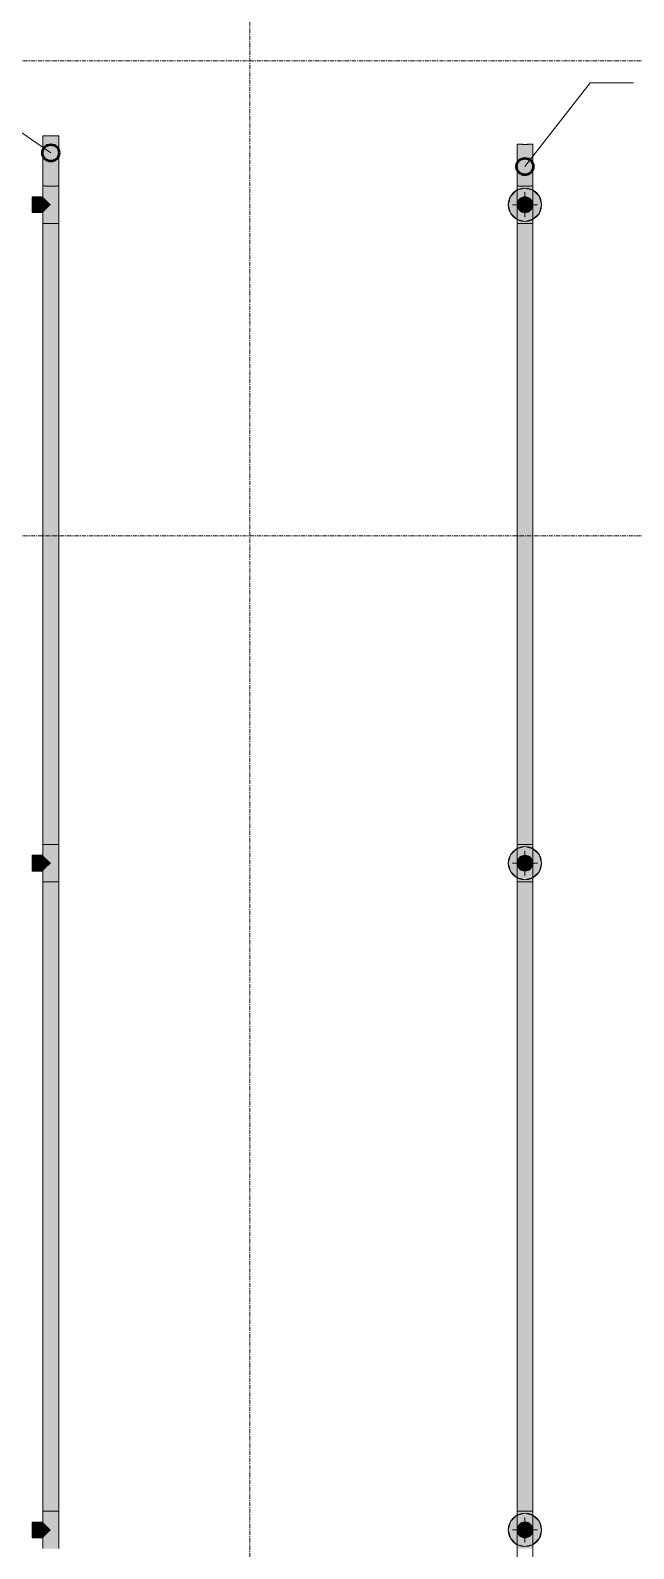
# Model space of a CAD drawing. Header units: inches. Extents: x -3679 to 241, y -496 to 1784.
# Drawn here: x -2967.3 to -2895, y 1161.5 to 1343.7 of the extents above; entities that cross this region are included whole.
import ezdxf

# ---------------------------------------------------------------- set-up
doc = ezdxf.new("R2010")
doc.units = ezdxf.units.IN
doc.header["$MEASUREMENT"] = 0
doc.linetypes.add('Grid Line', pattern=[0.875, 0.5, -0.125, 0.125, -0.125])
for name, color, linetype, lineweight in [('A-ANNO-NOTE', 250, 'Continuous', 9), ('G-ANNO-DIMS', 251, 'Continuous', 9), ('P-PIPE', 1, 'Continuous', 9), ('P-PIPE-CNTR', 1, 'Continuous', 9), ('S-GRID', 8, 'Continuous', 9)]:
    doc.layers.add(name, color=color, linetype=linetype, lineweight=lineweight)

msp = doc.modelspace()

# ---------------------------------------------------------------- hatches: boundary and pattern name
at = {"layer": 'A-ANNO-NOTE'}
for points in [[(-2908, 1320.74), (-2907, 1321.01), (-2906.27, 1321.74), (-2906, 1322.74), (-2906.27, 1323.74), (-2907, 1324.47), (-2908, 1324.74), (-2909, 1324.47), (-2909.73, 1323.74), (-2910, 1322.74), (-2909.73, 1321.74), (-2909, 1321.01)], [(-2908, 1241.74), (-2907, 1242.01), (-2906.27, 1242.74), (-2906, 1243.74), (-2906.27, 1244.74), (-2907, 1245.47), (-2908, 1245.74), (-2909, 1245.47), (-2909.73, 1244.74), (-2910, 1243.74), (-2909.73, 1242.74), (-2909, 1242.01)], [(-2908, 1161.74), (-2907, 1162.01), (-2906.27, 1162.74), (-2906, 1163.74), (-2906.27, 1164.74), (-2907, 1165.47), (-2908, 1165.74), (-2909, 1165.47), (-2909.73, 1164.74), (-2910, 1163.74), (-2909.73, 1162.74), (-2909, 1162.01)]]:
    msp.add_hatch(color=256, dxfattribs=at).paths.add_polyline_path(points, flags=0)
h = msp.add_hatch(color=256, dxfattribs=at)
edge = h.paths.add_edge_path(flags=0)
edge.add_arc((-2908, 1322.74), 2, 0, 360)
h = msp.add_hatch(color=256, dxfattribs=at)
edge = h.paths.add_edge_path(flags=0)
edge.add_arc((-2908, 1243.74), 2, 0, 360)
h = msp.add_hatch(color=256, dxfattribs=at)
edge = h.paths.add_edge_path(flags=0)
edge.add_arc((-2908, 1163.74), 2, 0, 360)
at = {"layer": 'P-PIPE'}
for points in [[(-2964.86, 1324.98), (-2964.86, 1331), (-2965.81, 1331), (-2965.81, 1324.99), (-2965.33, 1324.98), (-2964.96, 1324.98)], [(-2967.1, 1321.79), (-2965.81, 1321.79), (-2965.39, 1322.21), (-2964.85, 1322.74), (-2965.81, 1323.69), (-2967.1, 1323.69), (-2967.1, 1323.21), (-2967.1, 1321.82)], [(-2967.1, 1321.79), (-2967.1, 1322.98), (-2967.1, 1321.82)], [(-2908, 1321.79), (-2907.75, 1321.83), (-2907.53, 1321.92), (-2907.33, 1322.07), (-2907.18, 1322.27), (-2907.08, 1322.5), (-2907.05, 1322.74), (-2907.08, 1322.99), (-2907.18, 1323.22), (-2907.33, 1323.41), (-2907.53, 1323.57), (-2907.75, 1323.66), (-2908, 1323.69), (-2908.25, 1323.66), (-2908.48, 1323.57), (-2908.67, 1323.41), (-2908.82, 1323.22), (-2908.92, 1322.99), (-2908.95, 1322.74), (-2908.92, 1322.5), (-2908.82, 1322.27), (-2908.67, 1322.07), (-2908.48, 1321.92), (-2908.25, 1321.83)], [(-2908, 1245.98), (-2908, 1320.49), (-2908.95, 1320.5), (-2908.95, 1245.99), (-2908.47, 1245.98), (-2908.25, 1245.98)], [(-2908, 1245.98), (-2907.05, 1245.99), (-2907.05, 1320.5), (-2907.53, 1320.5), (-2908, 1320.49), (-2908, 1249.89)], [(-2967.1, 1242.79), (-2965.81, 1242.79), (-2965.39, 1243.21), (-2964.85, 1243.74), (-2965.81, 1244.69), (-2967.1, 1244.69), (-2967.1, 1244.21), (-2967.1, 1242.82)], [(-2908, 1242.79), (-2907.75, 1242.83), (-2907.53, 1242.92), (-2907.33, 1243.07), (-2907.18, 1243.27), (-2907.08, 1243.5), (-2907.05, 1243.74), (-2907.08, 1243.99), (-2907.18, 1244.22), (-2907.33, 1244.41), (-2907.53, 1244.57), (-2907.75, 1244.66), (-2908, 1244.69), (-2908.25, 1244.66), (-2908.48, 1244.57), (-2908.67, 1244.41), (-2908.82, 1244.22), (-2908.92, 1243.99), (-2908.95, 1243.74), (-2908.92, 1243.5), (-2908.82, 1243.27), (-2908.67, 1243.07), (-2908.48, 1242.92), (-2908.25, 1242.83)], [(-2964.86, 1165.98), (-2963.91, 1165.99), (-2963.91, 1241.5), (-2964.38, 1241.5), (-2964.86, 1241.49), (-2964.86, 1186.29)], [(-2908, 1165.98), (-2907.05, 1165.99), (-2907.05, 1241.5), (-2907.53, 1241.5), (-2908, 1241.49), (-2908, 1175.69)], [(-2965.81, 1162.79), (-2965.39, 1163.21), (-2964.85, 1163.74), (-2965.81, 1164.69), (-2967.1, 1164.69), (-2967.1, 1164.21), (-2967.1, 1162.79)], [(-2967.1, 1162.82), (-2967.1, 1164.66), (-2967.1, 1164.66), (-2967.1, 1162.83)], [(-2908, 1162.79), (-2907.75, 1162.83), (-2907.53, 1162.92), (-2907.33, 1163.07), (-2907.18, 1163.27), (-2907.08, 1163.5), (-2907.05, 1163.74), (-2907.08, 1163.99), (-2907.18, 1164.22), (-2907.33, 1164.41), (-2907.53, 1164.57), (-2907.75, 1164.66), (-2908, 1164.69), (-2908.25, 1164.66), (-2908.48, 1164.57), (-2908.67, 1164.41), (-2908.82, 1164.22), (-2908.92, 1163.99), (-2908.95, 1163.74), (-2908.92, 1163.5), (-2908.82, 1163.27), (-2908.67, 1163.07), (-2908.48, 1162.92), (-2908.25, 1162.83)]]:
    msp.add_hatch(color=256, dxfattribs=at).paths.add_polyline_path(points, flags=0)
h = msp.add_hatch(color=256, dxfattribs=at)
h.paths.add_polyline_path([(-2964.38, 1324.98), (-2963.91, 1324.99), (-2963.91, 1331), (-2964.19, 1331), (-2964.38, 1324.98)], flags=0)
h.paths.add_polyline_path([(-2964.61, 1324.98), (-2964.38, 1324.98), (-2964.19, 1331), (-2964.38, 1331), (-2964.61, 1324.98)], flags=0)
h.paths.add_polyline_path([(-2964.86, 1324.98), (-2964.61, 1324.98), (-2964.38, 1331), (-2964.86, 1331)], flags=0)
h = msp.add_hatch(color=256, dxfattribs=at)
h.paths.add_polyline_path([(-2908.67, 1324.98), (-2908.67, 1324.98), (-2908.67, 1329.97)], flags=0)
h.paths.add_polyline_path([(-2908, 1324.98), (-2908, 1329.98), (-2908.95, 1329.99), (-2908.95, 1324.99), (-2908.47, 1324.98), (-2908.25, 1324.98)], flags=0)
h = msp.add_hatch(color=256, dxfattribs=at)
h.paths.add_polyline_path([(-2907.08, 1329.99), (-2907.08, 1329.98), (-2907.11, 1328.65)], flags=0)
h.paths.add_polyline_path([(-2907.18, 1324.98), (-2907.05, 1324.99), (-2907.05, 1329.99), (-2907.18, 1329.98), (-2907.18, 1324.99)], flags=0)
h.paths.add_polyline_path([(-2907.53, 1324.98), (-2907.18, 1324.98), (-2907.18, 1329.98), (-2907.53, 1329.98), (-2907.53, 1325.43)], flags=0)
h.paths.add_polyline_path([(-2908, 1324.98), (-2907.53, 1324.98), (-2907.53, 1329.98), (-2908, 1329.98)], flags=0)
h = msp.add_hatch(color=256, dxfattribs=at)
h.paths.add_polyline_path([(-2965.77, 1321.83), (-2965.81, 1321.79), (-2965.81, 1320.5), (-2965.77, 1320.5), (-2965.77, 1321.82)], flags=0)
h.paths.add_polyline_path([(-2964.85, 1320.49), (-2963.91, 1320.5), (-2963.91, 1324.99), (-2964.38, 1324.98), (-2965.81, 1324.99), (-2965.81, 1323.69), (-2964.85, 1322.74), (-2965.77, 1321.83), (-2965.77, 1320.5), (-2964.86, 1320.49)], flags=0)
h = msp.add_hatch(color=256, dxfattribs=at)
h.paths.add_polyline_path([(-2908, 1320.49), (-2908.01, 1321.79), (-2908.25, 1321.83), (-2908.48, 1321.92), (-2908.67, 1322.07), (-2908.84, 1322.31), (-2908.88, 1322.38), (-2908.93, 1322.56), (-2908.95, 1322.74), (-2908.95, 1320.5), (-2908.48, 1320.5), (-2908.25, 1320.49)], flags=0)
h.paths.add_polyline_path([(-2908.95, 1322.74), (-2908.92, 1322.99), (-2908.79, 1323.28), (-2908.65, 1323.43), (-2908.44, 1323.58), (-2908.24, 1323.66), (-2908, 1323.69), (-2908, 1324.98), (-2908.95, 1324.99), (-2908.95, 1322.91)], flags=0)
h = msp.add_hatch(color=256, dxfattribs=at)
h.paths.add_polyline_path([(-2907.05, 1322.74), (-2907.05, 1324.99), (-2907.53, 1324.98), (-2908, 1324.98), (-2907.99, 1323.69), (-2907.75, 1323.66), (-2907.52, 1323.57), (-2907.33, 1323.41), (-2907.16, 1323.18), (-2907.12, 1323.1), (-2907.07, 1322.93), (-2907.05, 1322.75)], flags=0)
h.paths.add_polyline_path([(-2908, 1320.49), (-2907.05, 1320.5), (-2907.05, 1322.73), (-2907.08, 1322.49), (-2907.21, 1322.21), (-2907.35, 1322.05), (-2907.54, 1321.91), (-2907.75, 1321.82), (-2908, 1321.79), (-2908, 1321.68)], flags=0)
h = msp.add_hatch(color=256, dxfattribs=at)
h.paths.add_polyline_path([(-2908, 1321.79), (-2907.75, 1321.83), (-2907.52, 1321.92), (-2907.33, 1322.07), (-2907.18, 1322.27), (-2907.08, 1322.5), (-2907.05, 1322.75), (-2907.08, 1322.99), (-2907.18, 1323.22), (-2907.33, 1323.42), (-2907.53, 1323.57), (-2907.76, 1323.66), (-2908.01, 1323.69), (-2908.25, 1323.66), (-2908.48, 1323.56), (-2908.67, 1323.41), (-2908.82, 1323.22), (-2908.92, 1322.99), (-2908.95, 1322.74), (-2908.92, 1322.49), (-2908.82, 1322.26), (-2908.67, 1322.07), (-2908.47, 1321.92), (-2908.24, 1321.82), (-2908, 1321.79)], flags=0)
h.paths.add_polyline_path([(-2908, 1321.79), (-2908.25, 1321.83), (-2908.48, 1321.92), (-2908.68, 1322.08), (-2908.82, 1322.27), (-2908.92, 1322.5), (-2908.95, 1322.74), (-2908.92, 1322.99), (-2908.82, 1323.22), (-2908.67, 1323.42), (-2908.48, 1323.57), (-2908.24, 1323.66), (-2908, 1323.69), (-2907.75, 1323.66), (-2907.53, 1323.57), (-2907.32, 1323.41), (-2907.18, 1323.22), (-2907.08, 1322.99), (-2907.05, 1322.74), (-2907.08, 1322.49), (-2907.18, 1322.27), (-2907.33, 1322.07), (-2907.53, 1321.92), (-2907.76, 1321.82)], flags=0)
h = msp.add_hatch(color=256, dxfattribs=at)
h.paths.add_polyline_path([(-2965.33, 1320.5), (-2965.33, 1320.49), (-2965.33, 1313.49)], flags=0)
h.paths.add_polyline_path([(-2964.86, 1245.98), (-2964.86, 1320.49), (-2965.81, 1320.5), (-2965.81, 1245.99), (-2965.33, 1245.98), (-2964.96, 1245.98)], flags=0)
h = msp.add_hatch(color=256, dxfattribs=at)
h.paths.add_polyline_path([(-2964.19, 1320.5), (-2964.19, 1320.5), (-2964.21, 1313.49)], flags=0)
h.paths.add_polyline_path([(-2964.38, 1320.5), (-2964.38, 1320.49), (-2964.41, 1313.49)], flags=0)
h.paths.add_polyline_path([(-2964.86, 1245.98), (-2963.91, 1245.99), (-2963.91, 1320.5), (-2964.38, 1320.5), (-2964.86, 1320.49), (-2964.86, 1249.89)], flags=0)
h = msp.add_hatch(color=256, dxfattribs=at)
h.paths.add_polyline_path([(-2963.94, 1241.5), (-2963.91, 1241.5), (-2963.91, 1245.99), (-2963.94, 1245.98)], flags=0)
h.paths.add_polyline_path([(-2965.77, 1242.83), (-2965.81, 1242.79), (-2965.81, 1241.5), (-2965.77, 1241.5), (-2965.77, 1242.82)], flags=0)
h.paths.add_polyline_path([(-2964.85, 1241.49), (-2963.94, 1241.5), (-2963.94, 1245.99), (-2965.53, 1245.98), (-2965.81, 1245.99), (-2965.81, 1244.69), (-2964.85, 1243.74), (-2965.77, 1242.83), (-2965.77, 1241.5), (-2964.86, 1241.49)], flags=0)
h = msp.add_hatch(color=256, dxfattribs=at)
h.paths.add_polyline_path([(-2908, 1241.49), (-2908.01, 1242.79), (-2908.25, 1242.83), (-2908.48, 1242.92), (-2908.67, 1243.07), (-2908.84, 1243.31), (-2908.88, 1243.38), (-2908.93, 1243.56), (-2908.95, 1243.74), (-2908.95, 1241.5), (-2908.48, 1241.5), (-2908.25, 1241.49)], flags=0)
h.paths.add_polyline_path([(-2908.95, 1243.74), (-2908.92, 1243.99), (-2908.79, 1244.28), (-2908.65, 1244.43), (-2908.44, 1244.58), (-2908.24, 1244.66), (-2908, 1244.69), (-2908, 1245.98), (-2908.95, 1245.99), (-2908.95, 1243.91)], flags=0)
h = msp.add_hatch(color=256, dxfattribs=at)
h.paths.add_polyline_path([(-2907.05, 1243.74), (-2907.05, 1245.99), (-2907.53, 1245.98), (-2908, 1245.98), (-2907.99, 1244.69), (-2907.75, 1244.66), (-2907.52, 1244.57), (-2907.33, 1244.41), (-2907.16, 1244.18), (-2907.12, 1244.1), (-2907.07, 1243.93), (-2907.05, 1243.75)], flags=0)
h.paths.add_polyline_path([(-2908, 1241.49), (-2907.05, 1241.5), (-2907.05, 1243.73), (-2907.08, 1243.49), (-2907.21, 1243.21), (-2907.35, 1243.05), (-2907.54, 1242.91), (-2907.75, 1242.82), (-2908, 1242.79), (-2908, 1242.68)], flags=0)
h = msp.add_hatch(color=256, dxfattribs=at)
h.paths.add_polyline_path([(-2908, 1242.79), (-2907.75, 1242.83), (-2907.52, 1242.92), (-2907.33, 1243.07), (-2907.18, 1243.27), (-2907.08, 1243.5), (-2907.05, 1243.75), (-2907.08, 1243.99), (-2907.18, 1244.22), (-2907.33, 1244.42), (-2907.53, 1244.57), (-2907.76, 1244.66), (-2908.01, 1244.69), (-2908.25, 1244.66), (-2908.48, 1244.56), (-2908.67, 1244.41), (-2908.82, 1244.22), (-2908.92, 1243.99), (-2908.95, 1243.74), (-2908.92, 1243.49), (-2908.82, 1243.26), (-2908.67, 1243.07), (-2908.47, 1242.92), (-2908.24, 1242.82), (-2908, 1242.79)], flags=0)
h.paths.add_polyline_path([(-2908, 1242.79), (-2908.25, 1242.83), (-2908.48, 1242.92), (-2908.68, 1243.08), (-2908.82, 1243.27), (-2908.92, 1243.5), (-2908.95, 1243.74), (-2908.92, 1243.99), (-2908.82, 1244.22), (-2908.67, 1244.42), (-2908.48, 1244.57), (-2908.24, 1244.66), (-2908, 1244.69), (-2907.75, 1244.66), (-2907.53, 1244.57), (-2907.32, 1244.41), (-2907.18, 1244.22), (-2907.08, 1243.99), (-2907.05, 1243.74), (-2907.08, 1243.49), (-2907.18, 1243.27), (-2907.33, 1243.07), (-2907.53, 1242.92), (-2907.76, 1242.82)], flags=0)
h = msp.add_hatch(color=256, dxfattribs=at)
h.paths.add_polyline_path([(-2965.33, 1241.5), (-2965.33, 1241.49), (-2965.33, 1239.29)], flags=0)
h.paths.add_polyline_path([(-2964.86, 1165.98), (-2964.86, 1241.49), (-2965.81, 1241.5), (-2965.81, 1165.99), (-2965.33, 1165.98), (-2964.96, 1165.98)], flags=0)
h = msp.add_hatch(color=256, dxfattribs=at)
h.paths.add_polyline_path([(-2908.67, 1165.98), (-2908.67, 1165.98), (-2908.67, 1175.69)], flags=0)
h.paths.add_polyline_path([(-2908, 1165.98), (-2908, 1241.49), (-2908.95, 1241.5), (-2908.95, 1165.99), (-2908.47, 1165.98), (-2908.25, 1165.98)], flags=0)
h = msp.add_hatch(color=256, dxfattribs=at)
h.paths.add_polyline_path([(-2965.77, 1162.83), (-2965.81, 1162.79), (-2965.81, 1161.5), (-2965.77, 1161.5), (-2965.77, 1162.82)], flags=0)
h.paths.add_polyline_path([(-2964.85, 1161.49), (-2963.91, 1161.5), (-2963.91, 1165.99), (-2964.38, 1165.98), (-2965.81, 1165.99), (-2965.81, 1164.69), (-2964.85, 1163.74), (-2965.77, 1162.83), (-2965.77, 1161.5), (-2964.86, 1161.49)], flags=0)
h = msp.add_hatch(color=256, dxfattribs=at)
h.paths.add_polyline_path([(-2908, 1161.49), (-2908.01, 1162.79), (-2908.25, 1162.83), (-2908.48, 1162.92), (-2908.67, 1163.07), (-2908.84, 1163.31), (-2908.88, 1163.38), (-2908.93, 1163.56), (-2908.95, 1163.74), (-2908.95, 1161.5), (-2908.48, 1161.5), (-2908.25, 1161.49)], flags=0)
h.paths.add_polyline_path([(-2908.95, 1163.74), (-2908.92, 1163.99), (-2908.79, 1164.28), (-2908.65, 1164.43), (-2908.44, 1164.58), (-2908.24, 1164.66), (-2908, 1164.69), (-2908, 1165.98), (-2908.95, 1165.99), (-2908.95, 1163.91)], flags=0)
h = msp.add_hatch(color=256, dxfattribs=at)
h.paths.add_polyline_path([(-2907.05, 1163.74), (-2907.05, 1165.99), (-2907.53, 1165.98), (-2908, 1165.98), (-2907.99, 1164.69), (-2907.75, 1164.66), (-2907.52, 1164.57), (-2907.33, 1164.41), (-2907.16, 1164.18), (-2907.12, 1164.1), (-2907.07, 1163.93), (-2907.05, 1163.75)], flags=0)
h.paths.add_polyline_path([(-2908, 1161.49), (-2907.05, 1161.5), (-2907.05, 1163.73), (-2907.08, 1163.49), (-2907.21, 1163.21), (-2907.35, 1163.05), (-2907.54, 1162.91), (-2907.75, 1162.82), (-2908, 1162.79), (-2908, 1162.68)], flags=0)
h = msp.add_hatch(color=256, dxfattribs=at)
h.paths.add_polyline_path([(-2908, 1162.79), (-2907.75, 1162.83), (-2907.52, 1162.92), (-2907.33, 1163.07), (-2907.18, 1163.27), (-2907.08, 1163.5), (-2907.05, 1163.75), (-2907.08, 1163.99), (-2907.18, 1164.22), (-2907.33, 1164.42), (-2907.53, 1164.57), (-2907.76, 1164.66), (-2908.01, 1164.69), (-2908.25, 1164.66), (-2908.48, 1164.56), (-2908.67, 1164.41), (-2908.82, 1164.22), (-2908.92, 1163.99), (-2908.95, 1163.74), (-2908.92, 1163.49), (-2908.82, 1163.26), (-2908.67, 1163.07), (-2908.47, 1162.92), (-2908.24, 1162.82), (-2908, 1162.79)], flags=0)
h.paths.add_polyline_path([(-2908, 1162.79), (-2908.25, 1162.83), (-2908.48, 1162.92), (-2908.68, 1163.08), (-2908.82, 1163.27), (-2908.92, 1163.5), (-2908.95, 1163.74), (-2908.92, 1163.99), (-2908.82, 1164.22), (-2908.67, 1164.42), (-2908.48, 1164.57), (-2908.24, 1164.66), (-2908, 1164.69), (-2907.75, 1164.66), (-2907.53, 1164.57), (-2907.32, 1164.41), (-2907.18, 1164.22), (-2907.08, 1163.99), (-2907.05, 1163.74), (-2907.08, 1163.49), (-2907.18, 1163.27), (-2907.33, 1163.07), (-2907.53, 1162.92), (-2907.76, 1162.82)], flags=0)

# ---------------------------------------------------------------- linework, layer by layer
at = {"layer": 'A-ANNO-NOTE'}
for p, q in [((-2909, 1324.47), (-2909.73, 1323.74)), ((-2908, 1324.74), (-2909, 1324.47)), ((-2907, 1324.47), (-2908, 1324.74)), ((-2906.27, 1323.74), (-2907, 1324.47)), ((-2909.73, 1323.74), (-2910, 1322.74)), ((-2910, 1322.74), (-2909.73, 1321.74)), ((-2906, 1322.74), (-2906.27, 1323.74)), ((-2906.27, 1321.74), (-2906, 1322.74)), ((-2909.73, 1321.74), (-2909, 1321.01)), ((-2909, 1321.01), (-2908, 1320.74)), ((-2908, 1320.74), (-2907, 1321.01)), ((-2907, 1321.01), (-2906.27, 1321.74)), ((-2909.73, 1244.74), (-2910, 1243.74)), ((-2909, 1245.47), (-2909.73, 1244.74)), ((-2908, 1245.74), (-2909, 1245.47)), ((-2907, 1245.47), (-2908, 1245.74)), ((-2906.27, 1244.74), (-2907, 1245.47)), ((-2906, 1243.74), (-2906.27, 1244.74)), ((-2910, 1243.74), (-2909.73, 1242.74)), ((-2909.73, 1242.74), (-2909, 1242.01)), ((-2907, 1242.01), (-2906.27, 1242.74)), ((-2906.27, 1242.74), (-2906, 1243.74)), ((-2909, 1242.01), (-2908, 1241.74)), ((-2908, 1241.74), (-2907, 1242.01)), ((-2909.73, 1164.74), (-2910, 1163.74)), ((-2909, 1165.47), (-2909.73, 1164.74)), ((-2908, 1165.74), (-2909, 1165.47)), ((-2907, 1165.47), (-2908, 1165.74)), ((-2906.27, 1164.74), (-2907, 1165.47)), ((-2906, 1163.74), (-2906.27, 1164.74)), ((-2910, 1163.74), (-2909.73, 1162.74)), ((-2909.73, 1162.74), (-2909, 1162.01)), ((-2907, 1162.01), (-2906.27, 1162.74)), ((-2906.27, 1162.74), (-2906, 1163.74)), ((-2909, 1162.01), (-2908, 1161.74)), ((-2908, 1161.74), (-2907, 1162.01))]:
    msp.add_line(p, q, dxfattribs=at)
for centre in [(-2908, 1322.74), (-2908, 1243.74), (-2908, 1163.74)]:
    msp.add_circle(centre, 2, dxfattribs=at)
at = {"layer": 'G-ANNO-DIMS'}
for p, q in [((-2908, 1327.32), (-2900.18, 1337.38)), ((-2900.18, 1337.38), (-2894.98, 1337.38)), ((-2964.86, 1328.96), (-2974.88, 1335.87))]:
    msp.add_line(p, q, dxfattribs=at)
at = {"layer": 'G-ANNO-DIMS', "lineweight": 50}
for centre in [(-2964.86, 1328.96), (-2908, 1327.32)]:
    msp.add_circle(centre, 1, dxfattribs=at)
at = {"layer": 'P-PIPE'}
for p, q in [((-2965.81, 1331), (-2965.81, 1324.99)), ((-2963.91, 1324.99), (-2963.91, 1331)), ((-2908.95, 1329.99), (-2908.95, 1324.99)), ((-2907.05, 1324.99), (-2907.05, 1329.99)), ((-2965.81, 1324.99), (-2965.81, 1323.69)), ((-2963.91, 1320.5), (-2963.91, 1324.99)), ((-2908.95, 1324.99), (-2908.95, 1320.5)), ((-2907.05, 1320.5), (-2907.05, 1324.99)), ((-2965.81, 1323.69), (-2967.1, 1323.69)), ((-2967.1, 1321.79), (-2965.81, 1321.79)), ((-2965.81, 1321.79), (-2965.81, 1320.5)), ((-2965.81, 1320.5), (-2965.81, 1245.99)), ((-2963.91, 1245.99), (-2963.91, 1320.5)), ((-2908.95, 1320.5), (-2908.95, 1245.99)), ((-2908.82, 1320.5), (-2908.67, 1320.5)), ((-2908.67, 1320.5), (-2908.48, 1320.5)), ((-2908.48, 1320.5), (-2908.25, 1320.49)), ((-2908.25, 1320.49), (-2908, 1320.49)), ((-2908, 1320.49), (-2907.75, 1320.49)), ((-2907.75, 1320.49), (-2907.53, 1320.5)), ((-2907.52, 1320.5), (-2907.33, 1320.5)), ((-2907.33, 1320.5), (-2907.18, 1320.5)), ((-2907.05, 1245.99), (-2907.05, 1320.5)), ((-2965.81, 1245.99), (-2965.81, 1244.69)), ((-2963.91, 1241.5), (-2963.91, 1245.99)), ((-2908.95, 1245.99), (-2908.95, 1241.5)), ((-2907.05, 1241.5), (-2907.05, 1245.99)), ((-2965.81, 1244.69), (-2967.1, 1244.69)), ((-2967.1, 1242.79), (-2965.81, 1242.79)), ((-2965.81, 1242.79), (-2965.81, 1241.5)), ((-2965.81, 1241.5), (-2965.81, 1165.99)), ((-2963.91, 1165.99), (-2963.91, 1241.5)), ((-2908.95, 1241.5), (-2908.95, 1165.99)), ((-2907.05, 1165.99), (-2907.05, 1241.5)), ((-2965.81, 1165.99), (-2965.81, 1164.69)), ((-2963.91, 1161.5), (-2963.91, 1165.99)), ((-2908.95, 1165.99), (-2908.95, 1161.5)), ((-2907.05, 1161.5), (-2907.05, 1165.99)), ((-2965.81, 1164.69), (-2967.1, 1164.69)), ((-2967.1, 1162.79), (-2965.81, 1162.79)), ((-2965.81, 1162.79), (-2965.81, 1161.5)), ((-2908.95, 1161.5), (-2908.95, 1089.99)), ((-2907.05, 1089.99), (-2907.05, 1161.5))]:
    msp.add_line(p, q, dxfattribs=at)
for centre, radius, start, end in [((-2908, 1322.74), 0.95, 0, 180), ((-2908, 1322.74), 0.95, 180, 0), ((-2908, 1322.27), 0.475, 90, 270), ((-2908, 1323.22), 0.475, 270, 90), ((-2908, 1243.74), 0.95, 0, 180), ((-2908, 1244.22), 0.475, 270, 90), ((-2908, 1243.74), 0.95, 180, 0), ((-2908, 1243.27), 0.475, 90, 270), ((-2908, 1163.74), 0.95, 0, 180), ((-2908, 1164.22), 0.475, 270, 90), ((-2908, 1163.74), 0.95, 180, 0), ((-2908, 1163.27), 0.475, 90, 270)]:
    msp.add_arc(centre, radius, start, end, dxfattribs=at)
for centre, major_axis, ratio, start_param, end_param in [((-2964.86, 1331), (-0.95, 0), 0.004167, 4.820898, 6.283185), ((-2964.86, 1331), (-0.95, 0), 0.004167, 0, 1.570796), ((-2964.86, 1331), (-0.95, 0), 0.004167, 3.141593, 4.712389), ((-2964.86, 1331), (-0.95, 0), 0.004167, 1.570796, 3.141593), ((-2908, 1329.99), (0.95, 0), 0.004167, 1.832596, 3.141593), ((-2908, 1329.99), (0.95, 0), 0.004167, 3.141593, 4.712389), ((-2908, 1329.99), (0.95, 0), 0.004167, 4.712389, 6.283185), ((-2908, 1329.99), (0.95, 0), 0.004167, 0, 1.308997), ((-2964.86, 1324.99), (-0.951, 0), 0.004167, 0.004393, 0.524134), ((-2964.86, 1324.99), (-0.951, 0), 0.004167, 0.527991, 0.785651), ((-2964.86, 1324.99), (-0.951, 0), 0.004167, 0.789791, 1.047313), ((-2964.86, 1324.99), (-0.95, 0), 0.004167, 0.788595, 1.047198), ((-2964.86, 1324.99), (-0.951, 0), 0.004167, 1.05159, 1.309022), ((-2964.86, 1324.99), (-0.95, 0), 0.004167, 1.050886, 1.308997), ((-2964.86, 1324.99), (-0.951, 0), 0.004167, 1.313389, 1.570748), ((-2964.86, 1324.99), (-0.95, 0), 0.004167, 1.313078, 1.570796), ((-2964.86, 1324.99), (-0.951, 0), 0.004167, 1.575189, 1.83248), ((-2964.86, 1324.99), (-0.95, 0), 0.004167, 1.575243, 1.832596), ((-2964.86, 1324.99), (-0.951, 0), 0.004167, 1.836988, 2.094206), ((-2964.86, 1324.99), (-0.95, 0), 0.004167, 1.837435, 2.094395), ((-2964.86, 1324.99), (-0.951, 0), 0.004167, 2.098788, 2.355913), ((-2964.86, 1324.99), (-0.95, 0), 0.004167, 2.099725, 2.356194), ((-2964.86, 1324.99), (-0.951, 0), 0.004167, 2.360587, 2.617573), ((-2964.86, 1324.99), (-0.951, 0), 0.004167, 2.622386, 2.87908), ((-2964.86, 1324.99), (-0.951, 0), 0.004167, 2.884186, 3.141593), ((-2908, 1324.99), (0.951, 0), 0.004167, 3.141593, 3.403392), ((-2908, 1324.99), (0.951, 0), 0.004167, 3.405488, 3.665191), ((-2908, 1324.99), (0.95, 0), 0.004167, 3.665191, 3.926025), ((-2908, 1324.99), (0.951, 0), 0.004167, 3.666373, 3.926991), ((-2908, 1324.99), (0.95, 0), 0.004167, 3.926991, 4.188266), ((-2908, 1324.99), (0.951, 0), 0.004167, 3.927731, 4.18879), ((-2908, 1324.99), (0.951, 0), 0.004167, 4.18924, 4.45059), ((-2908, 1324.99), (0.95, 0), 0.004167, 4.18879, 4.450357), ((-2908, 1324.99), (0.95, 0), 0.004167, 4.45059, 4.712389), ((-2908, 1324.99), (0.951, 0), 0.004167, 4.450806, 4.712389), ((-2908, 1324.99), (0.951, 0), 0.004167, 4.712389, 6.283185), ((-2908, 1324.99), (0.95, 0), 0.004167, 4.712389, 4.974188), ((-2908, 1324.99), (0.95, 0), 0.004167, 4.974421, 5.235988), ((-2908, 1324.99), (0.95, 0), 0.004167, 5.236512, 5.497787), ((-2908, 1324.99), (0.95, 0), 0.004167, 5.498753, 5.759587), ((-2967.1, 1322.74), (0, 0.951), 0.004393, 0, 3.137426), ((-2967.1, 1322.74), (0, 0.951), 0.004393, 3.141593, 6.279019), ((-2964.86, 1320.5), (-0.951, 0), 0.004167, 0.004393, 0.263618), ((-2964.86, 1320.5), (-0.951, 0), 0.004167, 0.266192, 0.524134), ((-2964.86, 1320.5), (-0.951, 0), 0.004167, 0.527991, 0.785651), ((-2964.86, 1320.5), (-0.95, 0), 0.004167, 0.788595, 1.047198), ((-2964.86, 1320.5), (-0.951, 0), 0.004167, 0.789791, 1.047313), ((-2964.86, 1320.5), (-0.95, 0), 0.004167, 1.050886, 1.308997), ((-2964.86, 1320.5), (-0.951, 0), 0.004167, 1.05159, 1.309022), ((-2964.86, 1320.5), (-0.95, 0), 0.004167, 1.313078, 1.570796), ((-2964.86, 1320.5), (-0.951, 0), 0.004167, 1.313389, 1.570748), ((-2964.86, 1320.5), (-0.95, 0), 0.004167, 1.575243, 1.832596), ((-2964.86, 1320.5), (-0.951, 0), 0.004167, 1.575189, 1.83248), ((-2964.86, 1320.5), (-0.95, 0), 0.004167, 1.837435, 2.094395), ((-2964.86, 1320.5), (-0.951, 0), 0.004167, 1.836988, 2.094206), ((-2964.86, 1320.5), (-0.95, 0), 0.004167, 2.099725, 2.356194), ((-2964.86, 1320.5), (-0.951, 0), 0.004167, 2.098788, 2.355913), ((-2964.86, 1320.5), (-0.951, 0), 0.004167, 2.360587, 2.617573), ((-2964.86, 1320.5), (-0.951, 0), 0.004167, 2.622386, 2.87908), ((-2964.86, 1320.5), (-0.951, 0), 0.004167, 2.884186, 3.141593), ((-2908, 1320.5), (0.951, 0), 0.004167, 3.141593, 4.712389), ((-2908, 1320.5), (0.951, 0), 0.004167, 4.712389, 6.283185), ((-2964.86, 1245.99), (-0.951, 0), 0.004167, 0.004393, 0.524134), ((-2964.86, 1245.99), (-0.951, 0), 0.004167, 2.884186, 3.141593), ((-2908, 1245.99), (0.951, 0), 0.004167, 3.141593, 3.403392), ((-2908, 1245.99), (0.951, 0), 0.004167, 6.021386, 6.283185), ((-2967.1, 1243.74), (0, 0.951), 0.004393, 0, 3.137426), ((-2967.1, 1243.74), (0, 0.951), 0.004393, 3.141593, 6.279019), ((-2964.86, 1245.99), (-0.951, 0), 0.004167, 0.527991, 0.785651), ((-2964.86, 1245.99), (-0.951, 0), 0.004167, 0.789791, 1.047313), ((-2964.86, 1245.99), (-0.95, 0), 0.004167, 0.788595, 1.047198), ((-2964.86, 1245.99), (-0.951, 0), 0.004167, 1.05159, 1.309022), ((-2964.86, 1245.99), (-0.95, 0), 0.004167, 1.050886, 1.308997), ((-2964.86, 1245.99), (-0.951, 0), 0.004167, 1.313389, 1.570748), ((-2964.86, 1245.99), (-0.95, 0), 0.004167, 1.313078, 1.570796), ((-2964.86, 1245.99), (-0.951, 0), 0.004167, 1.575189, 1.83248), ((-2964.86, 1245.99), (-0.95, 0), 0.004167, 1.575243, 1.832596), ((-2964.86, 1245.99), (-0.951, 0), 0.004167, 1.836988, 2.094206), ((-2964.86, 1245.99), (-0.95, 0), 0.004167, 1.837435, 2.094395), ((-2964.86, 1245.99), (-0.951, 0), 0.004167, 2.098788, 2.355913), ((-2964.86, 1245.99), (-0.95, 0), 0.004167, 2.099725, 2.356194), ((-2964.86, 1245.99), (-0.951, 0), 0.004167, 2.360587, 2.617573), ((-2964.86, 1245.99), (-0.951, 0), 0.004167, 2.622386, 2.87908), ((-2908, 1245.99), (0.951, 0), 0.004167, 3.405488, 3.665191), ((-2908, 1245.99), (0.951, 0), 0.004167, 3.666373, 3.926991), ((-2908, 1245.99), (0.95, 0), 0.004167, 3.665191, 3.926025), ((-2908, 1245.99), (0.951, 0), 0.004167, 3.927731, 4.18879), ((-2908, 1245.99), (0.95, 0), 0.004167, 3.926991, 4.188266), ((-2908, 1245.99), (0.951, 0), 0.004167, 4.18924, 4.45059), ((-2908, 1245.99), (0.95, 0), 0.004167, 4.18879, 4.450357), ((-2908, 1245.99), (0.951, 0), 0.004167, 4.450806, 4.712389), ((-2908, 1245.99), (0.95, 0), 0.004167, 4.45059, 4.712389), ((-2908, 1245.99), (0.951, 0), 0.004167, 4.712389, 4.973972), ((-2908, 1245.99), (0.95, 0), 0.004167, 4.712389, 4.974188), ((-2908, 1245.99), (0.951, 0), 0.004167, 4.974188, 5.235538), ((-2908, 1245.99), (0.95, 0), 0.004167, 4.974421, 5.235988), ((-2908, 1245.99), (0.951, 0), 0.004167, 5.235988, 5.497047), ((-2908, 1245.99), (0.95, 0), 0.004167, 5.236512, 5.497787), ((-2908, 1245.99), (0.951, 0), 0.004167, 5.497787, 5.758405), ((-2908, 1245.99), (0.95, 0), 0.004167, 5.498753, 5.759587), ((-2908, 1245.99), (0.951, 0), 0.004167, 5.759587, 6.01929), ((-2964.86, 1241.5), (-0.951, 0), 0.004167, 0.004393, 0.263618), ((-2964.86, 1241.5), (-0.951, 0), 0.004167, 0.266192, 0.524134), ((-2964.86, 1241.5), (-0.951, 0), 0.004167, 0.527991, 0.785651), ((-2964.86, 1241.5), (-0.95, 0), 0.004167, 0.788595, 1.047198), ((-2964.86, 1241.5), (-0.951, 0), 0.004167, 0.789791, 1.047313), ((-2964.86, 1241.5), (-0.95, 0), 0.004167, 1.050886, 1.308997), ((-2964.86, 1241.5), (-0.951, 0), 0.004167, 1.05159, 1.309022), ((-2964.86, 1241.5), (-0.95, 0), 0.004167, 1.313078, 1.570796), ((-2964.86, 1241.5), (-0.951, 0), 0.004167, 1.313389, 1.570748), ((-2964.86, 1241.5), (-0.95, 0), 0.004167, 1.575243, 1.832596), ((-2964.86, 1241.5), (-0.951, 0), 0.004167, 1.575189, 1.83248), ((-2964.86, 1241.5), (-0.95, 0), 0.004167, 1.837435, 2.094395), ((-2964.86, 1241.5), (-0.951, 0), 0.004167, 1.836988, 2.094206), ((-2964.86, 1241.5), (-0.95, 0), 0.004167, 2.099725, 2.356194), ((-2964.86, 1241.5), (-0.951, 0), 0.004167, 2.098788, 2.355913), ((-2964.86, 1241.5), (-0.951, 0), 0.004167, 2.360587, 2.617573), ((-2964.86, 1241.5), (-0.951, 0), 0.004167, 2.622386, 2.87908), ((-2964.86, 1241.5), (-0.951, 0), 0.004167, 2.884186, 3.141593), ((-2908, 1241.5), (0.951, 0), 0.004167, 3.141593, 4.712389), ((-2908, 1241.5), (0.95, 0), 0.004167, 3.665191, 3.926025), ((-2908, 1241.5), (0.95, 0), 0.004167, 3.926991, 4.188266), ((-2908, 1241.5), (0.95, 0), 0.004167, 4.18879, 4.450357), ((-2908, 1241.5), (0.95, 0), 0.004167, 4.45059, 4.712389), ((-2908, 1241.5), (0.951, 0), 0.004167, 4.712389, 6.283185), ((-2908, 1241.5), (0.95, 0), 0.004167, 4.712389, 4.974188), ((-2908, 1241.5), (0.95, 0), 0.004167, 4.974421, 5.235988), ((-2908, 1241.5), (0.95, 0), 0.004167, 5.236512, 5.497787), ((-2908, 1241.5), (0.95, 0), 0.004167, 5.498753, 5.759587), ((-2964.86, 1165.99), (-0.951, 0), 0.004167, 0.004392, 0.524134), ((-2964.86, 1165.99), (-0.951, 0), 0.004167, 0.527991, 0.785651), ((-2964.86, 1165.99), (-0.951, 0), 0.004167, 0.789791, 1.047313), ((-2964.86, 1165.99), (-0.95, 0), 0.004167, 0.788595, 1.047198), ((-2964.86, 1165.99), (-0.951, 0), 0.004167, 1.05159, 1.309022), ((-2964.86, 1165.99), (-0.95, 0), 0.004167, 1.050886, 1.308997), ((-2964.86, 1165.99), (-0.951, 0), 0.004167, 1.313389, 1.570748), ((-2964.86, 1165.99), (-0.95, 0), 0.004167, 1.313078, 1.570796), ((-2964.86, 1165.99), (-0.951, 0), 0.004167, 1.575189, 1.83248), ((-2964.86, 1165.99), (-0.95, 0), 0.004167, 1.575243, 1.832596), ((-2964.86, 1165.99), (-0.951, 0), 0.004167, 1.836988, 2.094206), ((-2964.86, 1165.99), (-0.95, 0), 0.004167, 1.837435, 2.094395), ((-2964.86, 1165.99), (-0.951, 0), 0.004167, 2.098788, 2.355913), ((-2964.86, 1165.99), (-0.95, 0), 0.004167, 2.099725, 2.356194), ((-2964.86, 1165.99), (-0.951, 0), 0.004167, 2.360587, 2.617573), ((-2964.86, 1165.99), (-0.951, 0), 0.004167, 2.622386, 2.87908), ((-2964.86, 1165.99), (-0.951, 0), 0.004167, 2.884186, 3.141593), ((-2908, 1165.99), (0.951, 0), 0.004167, 3.141593, 3.403392), ((-2908, 1165.99), (0.951, 0), 0.004167, 3.405488, 3.665191), ((-2908, 1165.99), (0.951, 0), 0.004167, 3.666373, 3.926991), ((-2908, 1165.99), (0.95, 0), 0.004167, 3.665191, 3.926025), ((-2908, 1165.99), (0.951, 0), 0.004167, 3.927731, 4.18879), ((-2908, 1165.99), (0.95, 0), 0.004167, 3.926991, 4.188266), ((-2908, 1165.99), (0.951, 0), 0.004167, 4.18924, 4.45059), ((-2908, 1165.99), (0.95, 0), 0.004167, 4.18879, 4.450357), ((-2908, 1165.99), (0.951, 0), 0.004167, 4.450806, 4.712389), ((-2908, 1165.99), (0.95, 0), 0.004167, 4.45059, 4.712389), ((-2908, 1165.99), (0.951, 0), 0.004167, 4.712389, 4.973972), ((-2908, 1165.99), (0.95, 0), 0.004167, 4.712389, 4.974188), ((-2908, 1165.99), (0.951, 0), 0.004167, 4.974188, 5.235538), ((-2908, 1165.99), (0.95, 0), 0.004167, 4.974421, 5.235988), ((-2908, 1165.99), (0.951, 0), 0.004167, 5.235988, 5.497047), ((-2908, 1165.99), (0.95, 0), 0.004167, 5.236512, 5.497787), ((-2908, 1165.99), (0.951, 0), 0.004167, 5.497787, 5.758405), ((-2908, 1165.99), (0.95, 0), 0.004167, 5.498753, 5.759587), ((-2908, 1165.99), (0.951, 0), 0.004167, 5.759587, 6.01929), ((-2908, 1165.99), (0.951, 0), 0.004167, 6.021386, 6.283185), ((-2967.1, 1163.74), (0, 0.951), 0.004393, 0, 1.56663), ((-2967.1, 1163.74), (0, 0.951), 0.004393, 3.141593, 6.279019), ((-2967.1, 1163.74), (0, 0.951), 0.004393, 1.828429, 3.137426)]:
    msp.add_ellipse(centre, major_axis=major_axis, ratio=ratio, start_param=start_param, end_param=end_param, dxfattribs=at)
at = {"layer": 'P-PIPE-CNTR'}
for p, q in [((-2909.5, 1322.74), (-2906.5, 1322.74)), ((-2908, 1321.24), (-2908, 1324.24)), ((-2908, 1242.24), (-2908, 1245.24)), ((-2909.5, 1243.74), (-2906.5, 1243.74)), ((-2908, 1162.24), (-2908, 1165.24)), ((-2909.5, 1163.74), (-2906.5, 1163.74))]:
    msp.add_line(p, q, dxfattribs=at)
at = {"layer": 'S-GRID', "linetype": 'Grid Line'}
for p, q in [((-2941, 1771.74), (-2941, -484.26)), ((-3666.39, 1340), (228, 1340)), ((-3666.39, 1283), (228, 1283))]:
    msp.add_line(p, q, dxfattribs=at)

doc.saveas('drawing.dxf')
